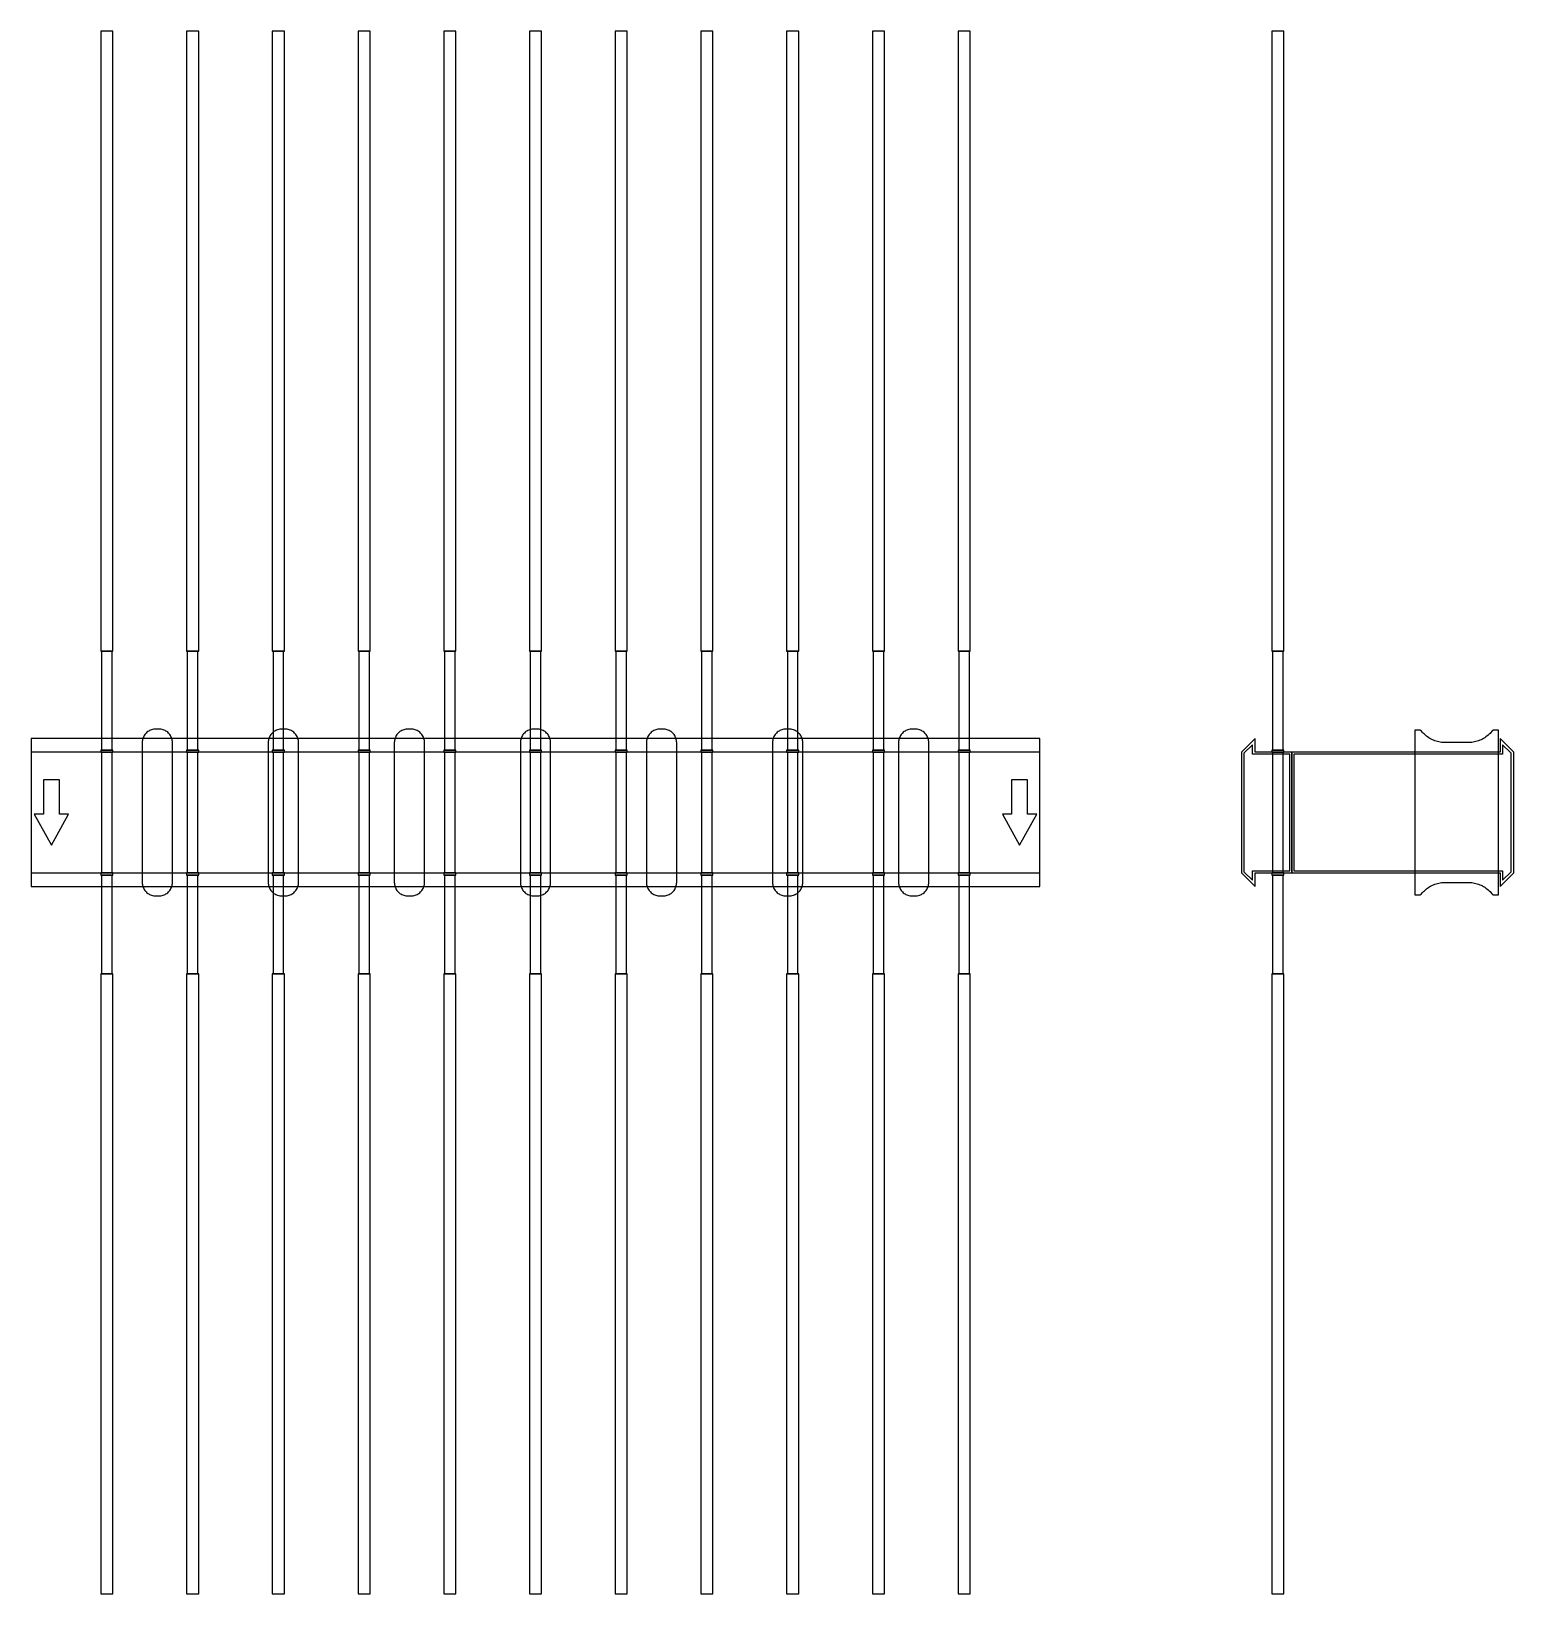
# Model space of a CAD drawing. Extents: x 0 to 1470, y -775 to 775.
import ezdxf

# ---------------------------------------------------------------- set-up
doc = ezdxf.new("R2010")
doc.units = 0
doc.layers.add('Halfen', color=7, linetype='CONTINUOUS')

msp = doc.modelspace()

# ---------------------------------------------------------------- linework, layer by layer
at = {"layer": 'Halfen', "color": 7}
for points in [[(81, 160), (81, 775), (69, 775), (69, 160)], [(166, 160), (166, 775), (154, 775), (154, 160)], [(251, 160), (251, 775), (239, 775), (239, 160)], [(336, 160), (336, 775), (324, 775), (324, 160)], [(421, 160), (421, 775), (409, 775), (409, 160)], [(506, 160), (506, 775), (494, 775), (494, 160)], [(591, 160), (591, 775), (579, 775), (579, 160)], [(676, 160), (676, 775), (664, 775), (664, 160)], [(761, 160), (761, 775), (749, 775), (749, 160)], [(846, 160), (846, 775), (834, 775), (834, 160)], [(931, 160), (931, 775), (919, 775), (919, 160)], [(1242, 160), (1242, 775), (1230, 775), (1230, 160)], [(80.25, 62), (80.25, 160), (69.75, 160), (69.75, 62)], [(165.25, 62), (165.25, 160), (154.75, 160), (154.75, 62)], [(250.25, 62), (250.25, 160), (239.75, 160), (239.75, 62)], [(335.25, 62), (335.25, 160), (324.75, 160), (324.75, 62)], [(420.25, 62), (420.25, 160), (409.75, 160), (409.75, 62)], [(505.25, 62), (505.25, 160), (494.75, 160), (494.75, 62)], [(590.25, 62), (590.25, 160), (579.75, 160), (579.75, 62)], [(675.25, 62), (675.25, 160), (664.75, 160), (664.75, 62)], [(760.25, 62), (760.25, 160), (749.75, 160), (749.75, 62)], [(845.25, 62), (845.25, 160), (834.75, 160), (834.75, 62)], [(930.25, 62), (930.25, 160), (919.75, 160), (919.75, 62)], [(1241.25, 62), (1241.25, 160), (1230.75, 160), (1230.75, 62)], [(140, -69.3), (140, -56.8), (140, 69.3), (139.958, 70.359), (139.834, 71.412), (139.627, 72.452), (139.339, 73.472), (138.972, 74.466), (138.529, 75.429), (138.011, 76.354), (137.422, 77.235), (136.765, 78.068), (136.046, 78.846), (135.268, 79.565), (134.435, 80.222), (133.554, 80.811), (132.629, 81.329), (131.666, 81.772), (130.672, 82.139), (129.652, 82.427), (128.612, 82.634), (127.559, 82.758), (126.5, 82.8), (123.5, 82.8), (122.441, 82.758), (121.388, 82.634), (120.348, 82.427), (119.328, 82.139), (118.334, 81.772), (117.371, 81.329), (116.446, 80.811), (115.565, 80.222), (114.732, 79.565), (113.954, 78.846), (113.235, 78.068), (112.578, 77.235), (111.989, 76.354), (111.471, 75.429), (111.028, 74.466), (110.661, 73.472), (110.373, 72.452), (110.166, 71.412), (110.042, 70.359), (110, 69.3), (110, -56.8), (110, -69.3), (110.042, -70.359), (110.166, -71.412), (110.373, -72.452), (110.661, -73.472), (111.028, -74.466), (111.471, -75.429), (111.989, -76.354), (112.578, -77.235), (113.235, -78.068), (113.954, -78.846), (114.732, -79.565), (115.565, -80.222), (116.446, -80.811), (117.371, -81.329), (118.334, -81.772), (119.328, -82.139), (120.348, -82.427), (121.388, -82.634), (122.441, -82.758), (123.5, -82.8), (126.5, -82.8), (127.559, -82.758), (128.612, -82.634), (129.652, -82.427), (130.672, -82.139), (131.666, -81.772), (132.629, -81.329), (133.554, -80.811), (134.435, -80.222), (135.268, -79.565), (136.046, -78.846), (136.765, -78.068), (137.422, -77.235), (138.011, -76.354), (138.529, -75.429), (138.972, -74.466), (139.339, -73.472), (139.627, -72.452), (139.834, -71.412), (139.958, -70.359), (140, -69.3)], [(265, -69.3), (265, -56.8), (265, 69.3), (264.958, 70.359), (264.834, 71.412), (264.627, 72.452), (264.339, 73.472), (263.972, 74.466), (263.529, 75.429), (263.011, 76.354), (262.422, 77.235), (261.765, 78.068), (261.046, 78.846), (260.268, 79.565), (259.435, 80.222), (258.554, 80.811), (257.629, 81.329), (256.666, 81.772), (255.672, 82.139), (254.652, 82.427), (253.612, 82.634), (252.559, 82.758), (251.5, 82.8), (248.5, 82.8), (247.441, 82.758), (246.388, 82.634), (245.348, 82.427), (244.328, 82.139), (243.334, 81.772), (242.371, 81.329), (241.446, 80.811), (240.565, 80.222), (239.732, 79.565), (238.954, 78.846), (238.235, 78.068), (237.578, 77.235), (236.989, 76.354), (236.471, 75.429), (236.028, 74.466), (235.661, 73.472), (235.373, 72.452), (235.166, 71.412), (235.042, 70.359), (235, 69.3), (235, -56.8), (235, -69.3), (235.042, -70.359), (235.166, -71.412), (235.373, -72.452), (235.661, -73.472), (236.028, -74.466), (236.471, -75.429), (236.989, -76.354), (237.578, -77.235), (238.235, -78.068), (238.954, -78.846), (239.732, -79.565), (240.565, -80.222), (241.446, -80.811), (242.371, -81.329), (243.334, -81.772), (244.328, -82.139), (245.348, -82.427), (246.388, -82.634), (247.441, -82.758), (248.5, -82.8), (251.5, -82.8), (252.559, -82.758), (253.612, -82.634), (254.652, -82.427), (255.672, -82.139), (256.666, -81.772), (257.629, -81.329), (258.554, -80.811), (259.435, -80.222), (260.268, -79.565), (261.046, -78.846), (261.765, -78.068), (262.422, -77.235), (263.011, -76.354), (263.529, -75.429), (263.972, -74.466), (264.339, -73.472), (264.627, -72.452), (264.834, -71.412), (264.958, -70.359), (265, -69.3)], [(390, -69.3), (390, -56.8), (390, 69.3), (389.958, 70.359), (389.834, 71.412), (389.627, 72.452), (389.339, 73.472), (388.972, 74.466), (388.529, 75.429), (388.011, 76.354), (387.422, 77.235), (386.765, 78.068), (386.046, 78.846), (385.268, 79.565), (384.435, 80.222), (383.554, 80.811), (382.629, 81.329), (381.666, 81.772), (380.672, 82.139), (379.652, 82.427), (378.612, 82.634), (377.559, 82.758), (376.5, 82.8), (373.5, 82.8), (372.441, 82.758), (371.388, 82.634), (370.348, 82.427), (369.328, 82.139), (368.334, 81.772), (367.371, 81.329), (366.446, 80.811), (365.565, 80.222), (364.732, 79.565), (363.954, 78.846), (363.235, 78.068), (362.578, 77.235), (361.989, 76.354), (361.471, 75.429), (361.028, 74.466), (360.661, 73.472), (360.373, 72.452), (360.166, 71.412), (360.042, 70.359), (360, 69.3), (360, -56.8), (360, -69.3), (360.042, -70.359), (360.166, -71.412), (360.373, -72.452), (360.661, -73.472), (361.028, -74.466), (361.471, -75.429), (361.989, -76.354), (362.578, -77.235), (363.235, -78.068), (363.954, -78.846), (364.732, -79.565), (365.565, -80.222), (366.446, -80.811), (367.371, -81.329), (368.334, -81.772), (369.328, -82.139), (370.348, -82.427), (371.388, -82.634), (372.441, -82.758), (373.5, -82.8), (376.5, -82.8), (377.559, -82.758), (378.612, -82.634), (379.652, -82.427), (380.672, -82.139), (381.666, -81.772), (382.629, -81.329), (383.554, -80.811), (384.435, -80.222), (385.268, -79.565), (386.046, -78.846), (386.765, -78.068), (387.422, -77.235), (388.011, -76.354), (388.529, -75.429), (388.972, -74.466), (389.339, -73.472), (389.627, -72.452), (389.834, -71.412), (389.958, -70.359), (390, -69.3)], [(515, -69.3), (515, -56.8), (515, 69.3), (514.958, 70.359), (514.834, 71.412), (514.627, 72.452), (514.339, 73.472), (513.972, 74.466), (513.529, 75.429), (513.011, 76.354), (512.422, 77.235), (511.765, 78.068), (511.046, 78.846), (510.268, 79.565), (509.435, 80.222), (508.554, 80.811), (507.629, 81.329), (506.666, 81.772), (505.672, 82.139), (504.652, 82.427), (503.612, 82.634), (502.559, 82.758), (501.5, 82.8), (498.5, 82.8), (497.441, 82.758), (496.388, 82.634), (495.348, 82.427), (494.328, 82.139), (493.334, 81.772), (492.371, 81.329), (491.446, 80.811), (490.565, 80.222), (489.732, 79.565), (488.954, 78.846), (488.235, 78.068), (487.578, 77.235), (486.989, 76.354), (486.471, 75.429), (486.028, 74.466), (485.661, 73.472), (485.373, 72.452), (485.166, 71.412), (485.042, 70.359), (485, 69.3), (485, -56.8), (485, -69.3), (485.042, -70.359), (485.166, -71.412), (485.373, -72.452), (485.661, -73.472), (486.028, -74.466), (486.471, -75.429), (486.989, -76.354), (487.578, -77.235), (488.235, -78.068), (488.954, -78.846), (489.732, -79.565), (490.565, -80.222), (491.446, -80.811), (492.371, -81.329), (493.334, -81.772), (494.328, -82.139), (495.348, -82.427), (496.388, -82.634), (497.441, -82.758), (498.5, -82.8), (501.5, -82.8), (502.559, -82.758), (503.612, -82.634), (504.652, -82.427), (505.672, -82.139), (506.666, -81.772), (507.629, -81.329), (508.554, -80.811), (509.435, -80.222), (510.268, -79.565), (511.046, -78.846), (511.765, -78.068), (512.422, -77.235), (513.011, -76.354), (513.529, -75.429), (513.972, -74.466), (514.339, -73.472), (514.627, -72.452), (514.834, -71.412), (514.958, -70.359), (515, -69.3)], [(640, -69.3), (640, -56.8), (640, 69.3), (639.958, 70.359), (639.834, 71.412), (639.627, 72.452), (639.339, 73.472), (638.972, 74.466), (638.529, 75.429), (638.011, 76.354), (637.422, 77.235), (636.765, 78.068), (636.046, 78.846), (635.268, 79.565), (634.435, 80.222), (633.554, 80.811), (632.629, 81.329), (631.666, 81.772), (630.672, 82.139), (629.652, 82.427), (628.612, 82.634), (627.559, 82.758), (626.5, 82.8), (623.5, 82.8), (622.441, 82.758), (621.388, 82.634), (620.348, 82.427), (619.328, 82.139), (618.334, 81.772), (617.371, 81.329), (616.446, 80.811), (615.565, 80.222), (614.732, 79.565), (613.954, 78.846), (613.235, 78.068), (612.578, 77.235), (611.989, 76.354), (611.471, 75.429), (611.028, 74.466), (610.661, 73.472), (610.373, 72.452), (610.166, 71.412), (610.042, 70.359), (610, 69.3), (610, -56.8), (610, -69.3), (610.042, -70.359), (610.166, -71.412), (610.373, -72.452), (610.661, -73.472), (611.028, -74.466), (611.471, -75.429), (611.989, -76.354), (612.578, -77.235), (613.235, -78.068), (613.954, -78.846), (614.732, -79.565), (615.565, -80.222), (616.446, -80.811), (617.371, -81.329), (618.334, -81.772), (619.328, -82.139), (620.348, -82.427), (621.388, -82.634), (622.441, -82.758), (623.5, -82.8), (626.5, -82.8), (627.559, -82.758), (628.612, -82.634), (629.652, -82.427), (630.672, -82.139), (631.666, -81.772), (632.629, -81.329), (633.554, -80.811), (634.435, -80.222), (635.268, -79.565), (636.046, -78.846), (636.765, -78.068), (637.422, -77.235), (638.011, -76.354), (638.529, -75.429), (638.972, -74.466), (639.339, -73.472), (639.627, -72.452), (639.834, -71.412), (639.958, -70.359), (640, -69.3)], [(765, -69.3), (765, -56.8), (765, 69.3), (764.958, 70.359), (764.834, 71.412), (764.627, 72.452), (764.339, 73.472), (763.972, 74.466), (763.529, 75.429), (763.011, 76.354), (762.422, 77.235), (761.765, 78.068), (761.046, 78.846), (760.268, 79.565), (759.435, 80.222), (758.554, 80.811), (757.629, 81.329), (756.666, 81.772), (755.672, 82.139), (754.652, 82.427), (753.612, 82.634), (752.559, 82.758), (751.5, 82.8), (748.5, 82.8), (747.441, 82.758), (746.388, 82.634), (745.348, 82.427), (744.328, 82.139), (743.334, 81.772), (742.371, 81.329), (741.446, 80.811), (740.565, 80.222), (739.732, 79.565), (738.954, 78.846), (738.235, 78.068), (737.578, 77.235), (736.989, 76.354), (736.471, 75.429), (736.028, 74.466), (735.661, 73.472), (735.373, 72.452), (735.166, 71.412), (735.042, 70.359), (735, 69.3), (735, -56.8), (735, -69.3), (735.042, -70.359), (735.166, -71.412), (735.373, -72.452), (735.661, -73.472), (736.028, -74.466), (736.471, -75.429), (736.989, -76.354), (737.578, -77.235), (738.235, -78.068), (738.954, -78.846), (739.732, -79.565), (740.565, -80.222), (741.446, -80.811), (742.371, -81.329), (743.334, -81.772), (744.328, -82.139), (745.348, -82.427), (746.388, -82.634), (747.441, -82.758), (748.5, -82.8), (751.5, -82.8), (752.559, -82.758), (753.612, -82.634), (754.652, -82.427), (755.672, -82.139), (756.666, -81.772), (757.629, -81.329), (758.554, -80.811), (759.435, -80.222), (760.268, -79.565), (761.046, -78.846), (761.765, -78.068), (762.422, -77.235), (763.011, -76.354), (763.529, -75.429), (763.972, -74.466), (764.339, -73.472), (764.627, -72.452), (764.834, -71.412), (764.958, -70.359), (765, -69.3)], [(890, -69.3), (890, -56.8), (890, 69.3), (889.958, 70.359), (889.834, 71.412), (889.627, 72.452), (889.339, 73.472), (888.972, 74.466), (888.529, 75.429), (888.011, 76.354), (887.422, 77.235), (886.765, 78.068), (886.046, 78.846), (885.268, 79.565), (884.435, 80.222), (883.554, 80.811), (882.629, 81.329), (881.666, 81.772), (880.672, 82.139), (879.652, 82.427), (878.612, 82.634), (877.559, 82.758), (876.5, 82.8), (873.5, 82.8), (872.441, 82.758), (871.388, 82.634), (870.348, 82.427), (869.328, 82.139), (868.334, 81.772), (867.371, 81.329), (866.446, 80.811), (865.565, 80.222), (864.732, 79.565), (863.954, 78.846), (863.235, 78.068), (862.578, 77.235), (861.989, 76.354), (861.471, 75.429), (861.028, 74.466), (860.661, 73.472), (860.373, 72.452), (860.166, 71.412), (860.042, 70.359), (860, 69.3), (860, -56.8), (860, -69.3), (860.042, -70.359), (860.166, -71.412), (860.373, -72.452), (860.661, -73.472), (861.028, -74.466), (861.471, -75.429), (861.989, -76.354), (862.578, -77.235), (863.235, -78.068), (863.954, -78.846), (864.732, -79.565), (865.565, -80.222), (866.446, -80.811), (867.371, -81.329), (868.334, -81.772), (869.328, -82.139), (870.348, -82.427), (871.388, -82.634), (872.441, -82.758), (873.5, -82.8), (876.5, -82.8), (877.559, -82.758), (878.612, -82.634), (879.652, -82.427), (880.672, -82.139), (881.666, -81.772), (882.629, -81.329), (883.554, -80.811), (884.435, -80.222), (885.268, -79.565), (886.046, -78.846), (886.765, -78.068), (887.422, -77.235), (888.011, -76.354), (888.529, -75.429), (888.972, -74.466), (889.339, -73.472), (889.627, -72.452), (889.834, -71.412), (889.958, -70.359), (890, -69.3)], [(1455, -81.8), (1455, 81.8), (1451, 81.8), (1450.846, 81.797), (1450.691, 81.786), (1450.538, 81.769), (1450.385, 81.746), (1450.234, 81.715), (1450.084, 81.678), (1449.936, 81.634), (1449.789, 81.584), (1449.646, 81.527), (1449.505, 81.464), (1449.366, 81.395), (1449.231, 81.32), (1449.1, 81.239), (1448.972, 81.153), (1448.848, 81.06), (1448.728, 80.963), (1448.613, 80.86), (1448.502, 80.752), (1448.397, 80.639), (1448.296, 80.522), (1447.41, 79.491), (1446.479, 78.5), (1445.505, 77.551), (1444.491, 76.646), (1443.437, 75.787), (1442.347, 74.975), (1441.222, 74.211), (1440.064, 73.499), (1438.876, 72.838), (1437.66, 72.23), (1436.418, 71.676), (1435.153, 71.178), (1433.867, 70.736), (1432.563, 70.351), (1431.243, 70.024), (1429.911, 69.756), (1428.567, 69.547), (1427.216, 69.397), (1425.859, 69.307), (1424.5, 69.277), (1402.5, 69.277), (1401.141, 69.307), (1399.784, 69.397), (1398.433, 69.547), (1397.089, 69.756), (1395.757, 70.024), (1394.437, 70.351), (1393.133, 70.736), (1391.847, 71.178), (1390.582, 71.676), (1389.34, 72.23), (1388.124, 72.838), (1386.936, 73.499), (1385.778, 74.211), (1384.653, 74.975), (1383.563, 75.787), (1382.509, 76.646), (1381.495, 77.551), (1380.521, 78.5), (1379.59, 79.491), (1378.704, 80.522), (1378.603, 80.639), (1378.498, 80.752), (1378.387, 80.86), (1378.272, 80.963), (1378.152, 81.06), (1378.028, 81.153), (1377.9, 81.239), (1377.769, 81.32), (1377.634, 81.395), (1377.495, 81.464), (1377.354, 81.527), (1377.211, 81.584), (1377.064, 81.634), (1376.916, 81.678), (1376.766, 81.715), (1376.615, 81.746), (1376.462, 81.769), (1376.309, 81.786), (1376.154, 81.797), (1376, 81.8), (1372, 81.8), (1372, -81.8), (1376, -81.8), (1376.154, -81.797), (1376.309, -81.786), (1376.462, -81.769), (1376.615, -81.746), (1376.766, -81.715), (1376.916, -81.678), (1377.064, -81.634), (1377.211, -81.584), (1377.354, -81.527), (1377.495, -81.464), (1377.634, -81.395), (1377.769, -81.32), (1377.9, -81.239), (1378.028, -81.153), (1378.152, -81.06), (1378.272, -80.963), (1378.387, -80.86), (1378.498, -80.752), (1378.603, -80.639), (1378.704, -80.522), (1379.59, -79.491), (1380.521, -78.5), (1381.495, -77.551), (1382.509, -76.646), (1383.563, -75.787), (1384.653, -74.975), (1385.778, -74.211), (1386.936, -73.499), (1388.124, -72.838), (1389.34, -72.23), (1390.582, -71.676), (1391.847, -71.178), (1393.133, -70.736), (1394.437, -70.351), (1395.757, -70.024), (1397.089, -69.756), (1398.433, -69.547), (1399.784, -69.397), (1401.141, -69.307), (1402.5, -69.277), (1424.5, -69.277), (1425.859, -69.307), (1427.216, -69.397), (1428.567, -69.547), (1429.911, -69.756), (1431.243, -70.024), (1432.563, -70.351), (1433.867, -70.736), (1435.153, -71.178), (1436.418, -71.676), (1437.66, -72.23), (1438.876, -72.838), (1440.064, -73.499), (1441.222, -74.211), (1442.347, -74.975), (1443.437, -75.787), (1444.491, -76.646), (1445.505, -77.551), (1446.479, -78.5), (1447.41, -79.491), (1448.296, -80.522), (1448.397, -80.639), (1448.502, -80.752), (1448.613, -80.86), (1448.728, -80.963), (1448.848, -81.06), (1448.972, -81.153), (1449.1, -81.239), (1449.231, -81.32), (1449.366, -81.395), (1449.505, -81.464), (1449.646, -81.527), (1449.789, -81.584), (1449.936, -81.634), (1450.084, -81.678), (1450.234, -81.715), (1450.385, -81.746), (1450.538, -81.769), (1450.691, -81.786), (1450.846, -81.797), (1451, -81.8)], [(0, -73.5), (1000, -73.5), (1000, 73.5), (0, 73.5)], [(81, 60), (81, 62), (69, 62), (69, 60)], [(166, 60), (166, 62), (154, 62), (154, 60)], [(251, 60), (251, 62), (239, 62), (239, 60)], [(336, 60), (336, 62), (324, 62), (324, 60)], [(421, 60), (421, 62), (409, 62), (409, 60)], [(506, 60), (506, 62), (494, 62), (494, 60)], [(591, 60), (591, 62), (579, 62), (579, 60)], [(676, 60), (676, 62), (664, 62), (664, 60)], [(761, 60), (761, 62), (749, 62), (749, 60)], [(846, 60), (846, 62), (834, 62), (834, 60)], [(931, 60), (931, 62), (919, 62), (919, 60)], [(1250, -60), (1250, 60), (1213.5, 60), (1213.5, 73.5), (1200, 60), (1200, -60), (1213.5, -73.5), (1213.5, -60)], [(1248, -58), (1248, 58), (1211, 58), (1211, 67.25), (1202.5, 58.75), (1202.5, -58.75), (1211, -67.25), (1211, -58)], [(1242, 60), (1242, 62), (1230, 62), (1230, 60)], [(1470, -60), (1470, 60), (1456.5, 73.5), (1456.5, 60), (1250, 60), (1250, -60), (1456.5, -60), (1456.5, -73.5)], [(1467.5, -58.75), (1467.5, 58.75), (1459, 67.25), (1459, 58), (1252, 58), (1252, -58), (1459, -58), (1459, -67.25)], [(0, -60), (1000, -60), (1000, 60), (0, 60)], [(80.25, -60), (80.25, 60), (69.75, 60), (69.75, -60)], [(165.25, -60), (165.25, 60), (154.75, 60), (154.75, -60)], [(250.25, -60), (250.25, 60), (239.75, 60), (239.75, -60)], [(335.25, -60), (335.25, 60), (324.75, 60), (324.75, -60)], [(420.25, -60), (420.25, 60), (409.75, 60), (409.75, -60)], [(505.25, -60), (505.25, 60), (494.75, 60), (494.75, -60)], [(590.25, -60), (590.25, 60), (579.75, 60), (579.75, -60)], [(675.25, -60), (675.25, 60), (664.75, 60), (664.75, -60)], [(760.25, -60), (760.25, 60), (749.75, 60), (749.75, -60)], [(845.25, -60), (845.25, 60), (834.75, 60), (834.75, -60)], [(930.25, -60), (930.25, 60), (919.75, 60), (919.75, -60)], [(1241.25, -60), (1241.25, 60), (1230.75, 60), (1230.75, -60)], [(20, -32.5), (37, -1.5), (28, -1.5), (28, 32.5), (12, 32.5), (12, -1.5), (3, -1.5)], [(980, -32.5), (997, -1.5), (988, -1.5), (988, 32.5), (972, 32.5), (972, -1.5), (963, -1.5)], [(81, -62), (81, -60), (69, -60), (69, -62)], [(80.25, -160), (80.25, -62), (69.75, -62), (69.75, -160)], [(166, -62), (166, -60), (154, -60), (154, -62)], [(165.25, -160), (165.25, -62), (154.75, -62), (154.75, -160)], [(251, -62), (251, -60), (239, -60), (239, -62)], [(250.25, -160), (250.25, -62), (239.75, -62), (239.75, -160)], [(336, -62), (336, -60), (324, -60), (324, -62)], [(335.25, -160), (335.25, -62), (324.75, -62), (324.75, -160)], [(421, -62), (421, -60), (409, -60), (409, -62)], [(420.25, -160), (420.25, -62), (409.75, -62), (409.75, -160)], [(506, -62), (506, -60), (494, -60), (494, -62)], [(505.25, -160), (505.25, -62), (494.75, -62), (494.75, -160)], [(591, -62), (591, -60), (579, -60), (579, -62)], [(590.25, -160), (590.25, -62), (579.75, -62), (579.75, -160)], [(676, -62), (676, -60), (664, -60), (664, -62)], [(675.25, -160), (675.25, -62), (664.75, -62), (664.75, -160)], [(761, -62), (761, -60), (749, -60), (749, -62)], [(760.25, -160), (760.25, -62), (749.75, -62), (749.75, -160)], [(846, -62), (846, -60), (834, -60), (834, -62)], [(845.25, -160), (845.25, -62), (834.75, -62), (834.75, -160)], [(931, -62), (931, -60), (919, -60), (919, -62)], [(930.25, -160), (930.25, -62), (919.75, -62), (919.75, -160)], [(1242, -62), (1242, -60), (1230, -60), (1230, -62)], [(1241.25, -160), (1241.25, -62), (1230.75, -62), (1230.75, -160)], [(81, -775), (81, -160), (69, -160), (69, -775)], [(166, -775), (166, -160), (154, -160), (154, -775)], [(251, -775), (251, -160), (239, -160), (239, -775)], [(336, -775), (336, -160), (324, -160), (324, -775)], [(421, -775), (421, -160), (409, -160), (409, -775)], [(506, -775), (506, -160), (494, -160), (494, -775)], [(591, -775), (591, -160), (579, -160), (579, -775)], [(676, -775), (676, -160), (664, -160), (664, -775)], [(761, -775), (761, -160), (749, -160), (749, -775)], [(846, -775), (846, -160), (834, -160), (834, -775)], [(931, -775), (931, -160), (919, -160), (919, -775)], [(1242, -775), (1242, -160), (1230, -160), (1230, -775)]]:
    msp.add_lwpolyline(points, close=True, dxfattribs=at)

doc.saveas('drawing.dxf')
